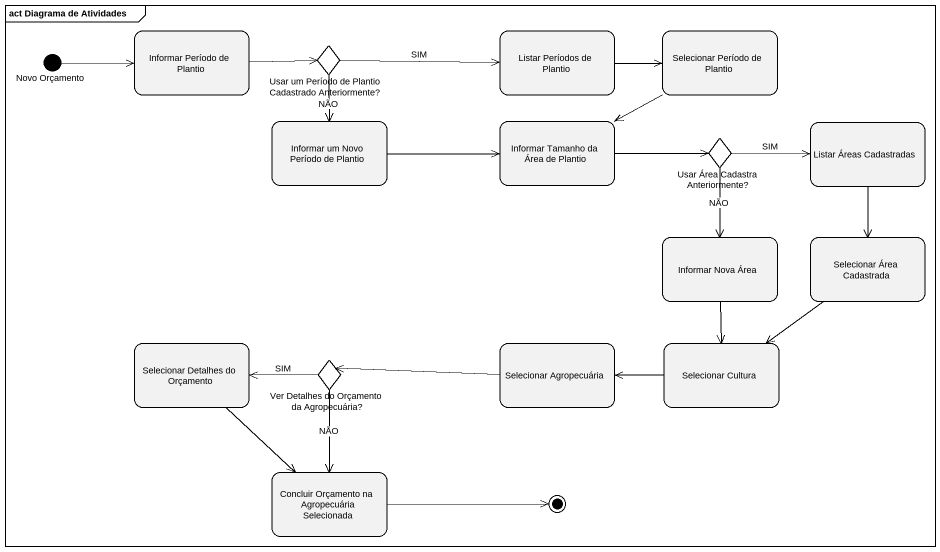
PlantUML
@startuml
mainframe act Diagrama de Atividades
hide empty description
state "Informar Período de Plantio" as Informar_Período_de_Plantio
state "Listar Períodos de Plantio" as Listar_Períodos_de_Plantio
state "Selecionar Período de Plantio" as Selecionar_Período_de
state "Novo Orçamento" as Novo_Orçamento <<start>>
state "Usar um Período de Plantio Cadastrado Anteriormente?" as Usar_um_Período_de_Plantio <<choice>>
state "Informar um Novo Período de Plantio" as Informar_um_Novo_Período_de
state "Informar Tamanho da Área de Plantio" as Informar_Tamanho_da_Área_de
state "Usar Área Cadastra Anteriormente?" as Usar_Área_Cadastra <<choice>>
state "Listar Áreas Cadastradas" as Listar_Áreas_Cadastradas
state "Informar Nova Área" as Informar_Nova_Área
state "Selecionar Área Cadastrada" as Selecionar_Área_Cadastrada
state "Selecionar Detalhes do Orçamento" as Selecionar_Detalhes_do
state "Ver Detalhes do Orçamento da Agropecuária?" as Ver_Detalhes_do_Orçamento <<choice>>
state "Selecionar Agropecuária" as Selecionar_Agropecuária
state "Selecionar Cultura" as Selecionar_Cultura
state "Concluir Orçamento na Agropecuária Selecionada" as Concluir_Orçamento_na
Informar_Período_de_Plantio -right-> Usar_um_Período_de_Plantio
Listar_Períodos_de_Plantio -right-> Selecionar_Período_de
Selecionar_Período_de -left-> Informar_Tamanho_da_Área_de
Novo_Orçamento -right-> Informar_Período_de_Plantio
Usar_um_Período_de_Plantio -right-> Listar_Períodos_de_Plantio : SIM
Usar_um_Período_de_Plantio --> Informar_um_Novo_Período_de : NÃO
Informar_um_Novo_Período_de -right-> Informar_Tamanho_da_Área_de
Informar_Tamanho_da_Área_de -right-> Usar_Área_Cadastra
Usar_Área_Cadastra -right-> Listar_Áreas_Cadastradas : SIM
Usar_Área_Cadastra --> Informar_Nova_Área : NÃO
Listar_Áreas_Cadastradas --> Selecionar_Área_Cadastrada
Informar_Nova_Área --> Selecionar_Cultura
Selecionar_Área_Cadastrada --> Selecionar_Cultura
Selecionar_Detalhes_do --> Concluir_Orçamento_na
Ver_Detalhes_do_Orçamento -left-> Selecionar_Detalhes_do : SIM
Ver_Detalhes_do_Orçamento --> Concluir_Orçamento_na : NÃO
Selecionar_Agropecuária -left-> Ver_Detalhes_do_Orçamento
Selecionar_Cultura -left-> Selecionar_Agropecuária
Concluir_Orçamento_na -right-> [*]
@enduml
